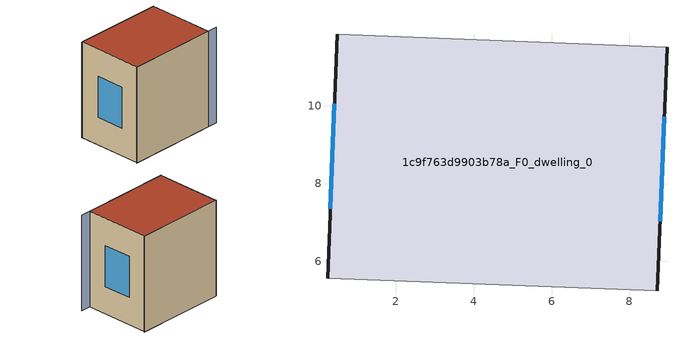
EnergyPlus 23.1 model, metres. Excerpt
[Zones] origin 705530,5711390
1c9f763d9903b78a_F0_dwelling_0
 floor ground (EU_floor_Construction): 8.96,11.5 8.72,5.25 0.25,5.57 0.49,11.83 z0
 wall outside (EU_wall_Construction): 8.72,5.25 8.96,11.5 / 0.49,11.83 0.25,5.57 z0:9
 wall adiabatic (EU_wall_Construction): 0.25,5.57 8.72,5.25 / 8.96,11.5 0.49,11.83 z0:9
 window (EU_Window_Construction): 8.79,7.03 8.89,9.72 / 0.42,10.05 0.32,7.36 z2.56:6.44
 roof outside (EU_roof_Construction): 8.72,5.25 8.96,11.5 0.49,11.83 0.25,5.57 z9
shading: 0.18,5.59 9.66,5.22 / 9,11.48 0.44,11.83 z0:9
[Building]
EU S2 Campaign: North Axis=0; Terrain=City; Solar Distribution=FullExterior
[Site:Location]
London: Latitude=51.5; Longitude=-0.5; Time Zone=0; Elevation=25
[SizingPeriod:WeatherFileDays]
AnnualSizingPeriod: Begin Month=1; Begin Day of Month=1; End Month=12; End Day of Month=31; Day of Week for Start Day=Monday; Use Weather File Daylight Saving Period=No; Use Weather File Rain and Snow Indicators=No
[MATERIAL]
EU_InternalMass_Material: Roughness=MediumRough; Thickness=0.1; Conductivity=1; Density=1800; Specific Heat=900; Thermal Absorptance=0.9; Solar Absorptance=0.7; Visible Absorptance=0.7
[MATERIAL:NOMASS] Roughness=MediumRough; Thermal Absorptance=0.9; Solar Absorptance=0.7; Visible Absorptance=0.7
Name | Thermal Resistance
EU_wall_NoMass | 0.71061
EU_roof_NoMass | 2.41608
EU_floor_NoMass | 1.75078
[WINDOWMATERIAL:SIMPLEGLAZINGSYSTEM]
EU_Window_SimpleGlazing: UFactor=2.64892; Solar Heat Gain Coefficient=0.76; Visible Transmittance=0.76
[CONSTRUCTION]
EU_wall_Construction: EU_wall_NoMass
EU_roof_Construction: EU_roof_NoMass
EU_floor_Construction: EU_floor_NoMass
EU_InternalMass_Construction: EU_InternalMass_Material
EU_Window_Construction: EU_Window_SimpleGlazing
[ZONE]
1c9f763d9903b78a_F0_dwelling_0: Type=1; Multiplier=1; Ceiling Height=autocalculate; Volume=477.27; Floor Area=autocalculate; Part of Total Floor Area=Yes
[INTERNALMASS]
1c9f763d9903b78a_F0_dwelling_0_EU_InternalMass: Construction=EU_InternalMass_Construction; Zone or ZoneList=1c9f763d9903b78a_F0_dwelling_0; Surface Area=53.0299
[OTHEREQUIPMENT]
EU_Step8_InternalGain_1c9f763d9903b78a_F0_dwelling_0_f000: Fuel Type=Electricity; Zone or ZoneList or Space or SpaceList=1c9f763d9903b78a_F0_dwelling_0; Schedule=EU_Step8_GainSchedule_1c9f763d9903b78a_F0_dwelling_0_f000; Design Level Calculation Method=Watts/Area; Power per Zone Floor Area=1; Fraction Latent=0; Fraction Radiant=0; Fraction Lost=0; Carbon Dioxide Generation Rate=0; EndUse Subcategory=EU_Step8_InternalGains
[ZONEVENTILATION:DESIGNFLOWRATE]
EU_ConstantAir_1c9f763d9903b78a_F0_dwelling_0: Zone or ZoneList or Space or SpaceList=1c9f763d9903b78a_F0_dwelling_0; Schedule=EU_AlwaysOn; Design Flow Rate Calculation Method=AirChanges/Hour; Air Changes per Hour=0.496673; Ventilation Type=Natural; Fan Pressure Rise=0; Fan Total Efficiency=1; Constant Term Coefficient=1; Temperature Term Coefficient=0; Velocity Term Coefficient=0; Velocity Squared Term Coefficient=0; Minimum Indoor Temperature=-100; Maximum Indoor Temperature=100; Delta Temperature=-100; Minimum Outdoor Temperature=-100; Maximum Outdoor Temperature=100; Maximum Wind Speed=40
[HVACTEMPLATE:THERMOSTAT]
EU_HeatOnly_1c9f763d9903b78a_F0_dwelling_0: Constant Heating Setpoint=20; Constant Cooling Setpoint=50
[HVACTEMPLATE:ZONE:IDEALLOADSAIRSYSTEM]
1c9f763d9903b78a_F0_dwelling_0: Template Thermostat=EU_HeatOnly_1c9f763d9903b78a_F0_dwelling_0; System Availability Schedule=EU_AlwaysOn; Maximum Heating Supply Air Temperature=50; Minimum Cooling Supply Air Temperature=13; Maximum Heating Supply Air Humidity Ratio=0.0156; Minimum Cooling Supply Air Humidity Ratio=0.0077; Heating Limit=NoLimit; Cooling Limit=NoLimit; Heating Availability Schedule=EU_AlwaysOn; Cooling Availability Schedule=EU_CoolingOff; Dehumidification Control Type=ConstantSensibleHeatRatio; Cooling Sensible Heat Ratio=0.7; Dehumidification Setpoint=60; Humidification Control Type=None; Humidification Setpoint=30; Outdoor Air Method=None; Outdoor Air Flow Rate per Person=0.00944; Outdoor Air Flow Rate per Zone Floor Area=0; Outdoor Air Flow Rate per Zone=0; Demand Controlled Ventilation Type=None; Outdoor Air Economizer Type=NoEconomizer; Heat Recovery Type=None; Sensible Heat Recovery Effectiveness=0.7; Latent Heat Recovery Effectiveness=0.65
[SIZING:ZONE]
1c9f763d9903b78a_F0_dwelling_0: Zone Cooling Design Supply Air Temperature Input Method=SupplyAirTemperature; Zone Cooling Design Supply Air Temperature=13; Zone Heating Design Supply Air Temperature Input Method=SupplyAirTemperature; Zone Heating Design Supply Air Temperature=50; Zone Cooling Design Supply Air Humidity Ratio=0.008; Zone Heating Design Supply Air Humidity Ratio=0.008; Cooling Design Air Flow Method=DesignDay; Cooling Design Air Flow Rate=0; Cooling Minimum Air Flow per Zone Floor Area=0.000762; Cooling Minimum Air Flow=0; Cooling Minimum Air Flow Fraction=0.2; Heating Design Air Flow Method=DesignDay; Heating Design Air Flow Rate=0; Heating Maximum Air Flow per Zone Floor Area=0.002032; Heating Maximum Air Flow=0.141576; Heating Maximum Air Flow Fraction=0.3; Account for Dedicated Outdoor Air System=No; Dedicated Outdoor Air System Control Strategy=NeutralSupplyAir; Dedicated Outdoor Air Low Setpoint Temperature for Design=autosize; Dedicated Outdoor Air High Setpoint Temperature for Design=autosize; Zone Load Sizing Method=Sensible Load Only No Latent Load; Zone Latent Cooling Design Supply Air Humidity Ratio Input Method=HumidityRatioDifference; Zone Cooling Design Supply Air Humidity Ratio Difference=0.005; Zone Latent Heating Design Supply Air Humidity Ratio Input Method=HumidityRatioDifference; Zone Humidification Design Supply Air Humidity Ratio Difference=0.005
[SCHEDULE:CONSTANT]
Name | Hourly Value
EU_AlwaysOn | 1
EU_CoolingOff | 0
[SCHEDULE:FILE]
EU_Step8_GainSchedule_1c9f763d9903b78a_F0_dwelling_0_f000: File=../../schedules/1c9f763d9903b78a/1c9f763d9903b78a_F0_dwelling_0_f000_gain.csv; Column Number=1; Rows to Skip at Top=0; Number of Hours of Data=8760; Column Separator=Comma; Interpolate to Timestep=No; Minutes per Item=60; Adjust Schedule for Daylight Savings=Yes
